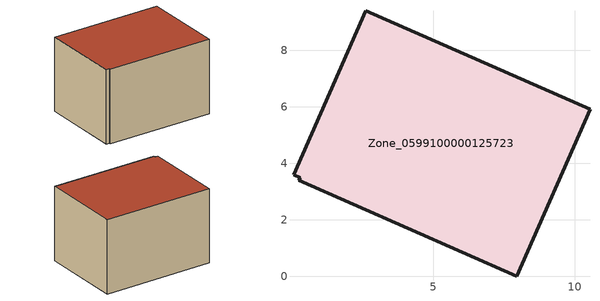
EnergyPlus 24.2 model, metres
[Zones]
Zone_0599100000125723
 floor ground (C_G): 0.24,3.4 0.28,3.5 0.04,3.6 2.6,9.41 10.54,5.91 7.94,0 z0
 wall outside (C_F): 7.94,0 10.54,5.91 2.6,9.41 0.04,3.6 0.28,3.5 0.24,3.4 7.94,0 z0:5.76
 roof outside (C_R): 0.28,3.5 0.24,3.4 7.94,0 10.54,5.91 2.6,9.41 0.04,3.6 z5.76
[BUILDING]
Pand.0599100000125723: North Axis=0; Terrain=City; Loads Convergence Tolerance Value=0.04; Temperature Convergence Tolerance Value=0.4; Solar Distribution=FullExterior; Maximum Number of Warmup Days=25; Minimum Number of Warmup Days=1
[Site:Location]
Rotterdam.The.Hague.AP_ZH_NLD Design_Conditions: Latitude=51.96; Longitude=4.45; Time Zone=1; Elevation=-4.5
[SITE:GROUNDTEMPERATURE:BUILDINGSURFACE]
18, 18, 18, 18, 18, 18, 18, 18, 18, 18, 18, 18
[MATERIAL] Thermal Absorptance=0.9; Solar Absorptance=0.7; Visible Absorptance=0.7
Name | Roughness | Thickness | Conductivity | Density | Specific Heat
G.TC.1946-1964 | MediumSmooth | 0.15 | 1 | 540 | 1210
F.TC.1946-1964 | Rough | 0.3 | 0.857143 | 1920 | 840
R.TC.1946-1964 | MediumRough | 0.2 | 0.235294 | 1500 | 1000
[CONSTRUCTION]
C_G: G.TC.1946-1964
C_F: F.TC.1946-1964
C_R: R.TC.1946-1964
[ZONE]
Zone_0599100000125723: Type=1; Multiplier=1; Ceiling Height=Autocalculate; Volume=Autocalculate; Floor Area=autocalculate; Part of Total Floor Area=Yes
[ZONEINFILTRATION:DESIGNFLOWRATE]
Infil_Zone_0599100000125723: Zone or ZoneList or Space or SpaceList=Zone_0599100000125723; Schedule=AlwaysOn; Design Flow Rate Calculation Method=Flow/Area; Flow Rate per Floor Area=0.003; Constant Term Coefficient=1; Temperature Term Coefficient=0; Velocity Term Coefficient=0; Velocity Squared Term Coefficient=0
[HVACTEMPLATE:ZONE:IDEALLOADSAIRSYSTEM]
Zone_0599100000125723: Maximum Heating Supply Air Temperature=50; Minimum Cooling Supply Air Temperature=13; Maximum Heating Supply Air Humidity Ratio=0.0156; Minimum Cooling Supply Air Humidity Ratio=0.0077; Heating Limit=NoLimit; Cooling Limit=NoLimit; Dehumidification Control Type=ConstantSensibleHeatRatio; Cooling Sensible Heat Ratio=0.7; Dehumidification Setpoint=60; Humidification Control Type=None; Humidification Setpoint=30; Outdoor Air Method=None; Outdoor Air Flow Rate per Person=0.00944; Outdoor Air Flow Rate per Zone Floor Area=0; Outdoor Air Flow Rate per Zone=0; Demand Controlled Ventilation Type=None; Outdoor Air Economizer Type=NoEconomizer; Heat Recovery Type=None; Sensible Heat Recovery Effectiveness=0.7; Latent Heat Recovery Effectiveness=0.65
[ZONECONTROL:THERMOSTAT]
ThermostatControl_Zone_0599100000125723: Zone or ZoneList=Zone_0599100000125723; Control Type Schedule=DualSetpointControlType; Control 1=Thermostat_Zone_0599100000125723; Temperature Difference Between Cutout And Setpoint=0
[THERMOSTATSETPOINT:DUALSETPOINT]
Thermostat_Zone_0599100000125723: Heating Setpoint Temperature Schedule=HeatingSetpoint_Zone_0599100000125723; Cooling Setpoint Temperature Schedule=CoolingSetpoint_Zone_0599100000125723
[SCHEDULE:COMPACT]
HeatingSetpoint_Zone_0599100000125723: Through: 12/31, For: AllDays, Until: 24:00, 21
CoolingSetpoint_Zone_0599100000125723: Through: 12/31, For: AllDays, Until: 24:00, 24
DualSetpointControlType: Through: 12/31, For: AllDays, Until: 24:00, 4
AlwaysOn: Through: 12/31, For: AllDays, Until: 24:00, 1
